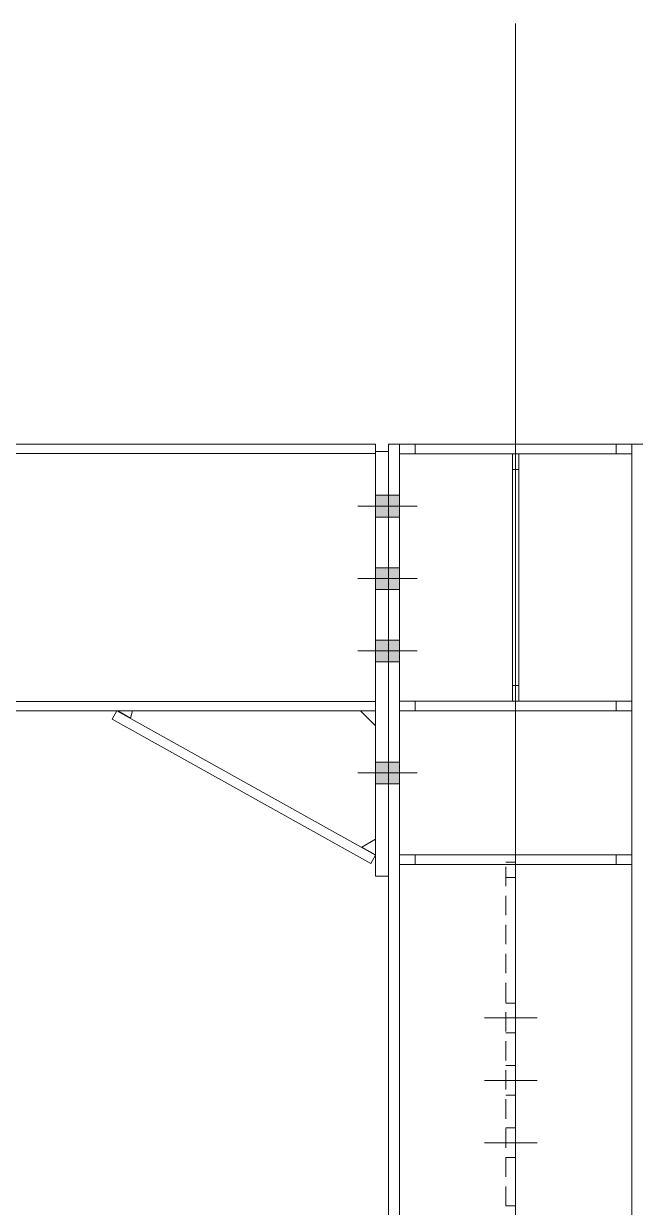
# Model space of a CAD drawing. Header units: metres. Extents: x 0 to 63075, y 0 to 44550.
# Drawn here: x 36749 to 37343, y 32934 to 34079 of the extents above; entities that cross this region are included whole.
import ezdxf

# ---------------------------------------------------------------- set-up
doc = ezdxf.new("R2010")
doc.units = ezdxf.units.M
doc.header["$LTSCALE"] = 75
doc.linetypes.add('CENTER2', pattern=[28.575, 19.05, -3.175, 3.175, -3.175])
doc.linetypes.add('DASHED2', pattern=[0.375, 0.25, -0.125])
for name, color, linetype in [('SC1', 7, 'CENTER2'), ('SDM', 7, 'Continuous'), ('SL1', 8, 'Continuous')]:
    doc.layers.add(name, color=color, linetype=linetype)

# ---------------------------------------------------------------- blocks, each defined once
blk = doc.blocks.new('A$C24fbfe94')
at = {"layer": 'SL1'}
for points in [[(3714.5, 4219.5), (3714.5, 4240.5), (3727, 4240.5), (3727, 4219.5)], [(3727, 4219.5), (3727, 4240.5), (3737.7, 4240.5), (3737.7, 4219.5)], [(3714.5, 4149.5), (3714.5, 4170.5), (3727, 4170.5), (3727, 4149.5)], [(3727, 4149.5), (3727, 4170.5), (3737.7, 4170.5), (3737.7, 4149.5)], [(3714.5, 4079.5), (3714.5, 4100.5), (3727, 4100.5), (3727, 4079.5)], [(3727, 4079.5), (3727, 4100.5), (3737.7, 4100.5), (3737.7, 4079.5)], [(3714.5, 3982.5), (3727, 3982.5), (3727, 3961.5), (3714.5, 3961.5)], [(3727, 3982.5), (3737.7, 3982.5), (3737.7, 3961.5), (3727, 3961.5)]]:
    blk.add_hatch(color=256, dxfattribs=at).paths.add_polyline_path(points, flags=17)
at = {"layer": 'SL1', "lineweight": 0}
for p, q in [((3714.5, 4290), (3050, 4290)), ((3714.5, 4290), (3714.5, 4283)), ((3727, 4283), (3714.5, 4283)), ((3714.5, 4283), (3714.5, 3872)), ((3737.7, 4290), (3727, 4290)), ((3727, 569), (3727, 4290)), ((3737.7, 569), (3737.7, 4290)), ((3962.3, 4290), (3737.7, 4290)), ((3737.7, 4290), (3737.7, 4280.5)), ((3973, 4290), (3962.3, 4290)), ((3962.3, 4290), (3962.3, 569)), ((3962.3, 4280.5), (3962.3, 4290)), ((3714.5, 4280.9), (3002.2, 4280.9)), ((3737.7, 4280.5), (3962.3, 4280.5)), ((3853.2, 4280.5), (3846.9, 4280.5)), ((3846.9, 4280.5), (3846.9, 4041.5)), ((3853.2, 4041.5), (3853.2, 4280.5)), ((3727, 4240.5), (3714.5, 4240.5)), ((3727, 4240.5), (3714.5, 4240.5)), ((3737.7, 4240.5), (3727, 4240.5)), ((3737.7, 4240.5), (3727, 4240.5)), ((3754.7, 4230), (3697.5, 4230)), ((3754.7, 4230), (3697.5, 4230)), ((3727, 4219.5), (3714.5, 4219.5)), ((3727, 4219.5), (3714.5, 4219.5)), ((3737.7, 4219.5), (3727, 4219.5)), ((3737.7, 4219.5), (3727, 4219.5)), ((3727, 4170.5), (3714.5, 4170.5)), ((3727, 4170.5), (3714.5, 4170.5)), ((3737.7, 4170.5), (3727, 4170.5)), ((3737.7, 4170.5), (3727, 4170.5)), ((3754.7, 4160), (3697.5, 4160)), ((3754.7, 4160), (3697.5, 4160)), ((3727, 4149.5), (3714.5, 4149.5)), ((3727, 4149.5), (3714.5, 4149.5)), ((3737.7, 4149.5), (3727, 4149.5)), ((3737.7, 4149.5), (3727, 4149.5)), ((3727, 4100.5), (3714.5, 4100.5)), ((3727, 4100.5), (3714.5, 4100.5)), ((3737.7, 4100.5), (3727, 4100.5)), ((3737.7, 4100.5), (3727, 4100.5)), ((3754.7, 4090), (3697.5, 4090)), ((3754.7, 4090), (3697.5, 4090)), ((3727, 4079.5), (3714.5, 4079.5)), ((3727, 4079.5), (3714.5, 4079.5)), ((3737.7, 4079.5), (3727, 4079.5)), ((3737.7, 4079.5), (3727, 4079.5)), ((3962.3, 4041.5), (3737.7, 4041.5)), ((3737.7, 4041.5), (3737.7, 4032)), ((3853.2, 4041.5), (3846.9, 4041.5)), ((3962.3, 4032), (3962.3, 4041.5)), ((3714.5, 4041.1), (1385.5, 4041.1)), ((3714.5, 4032), (1385.5, 4032)), ((3464.4, 4032.1), (3459.9, 4024.1)), ((3714.5, 3892.4), (3464.4, 4032.1)), ((3465.2, 4032), (3477.6, 4025.1)), ((3479.4, 4032), (3477.6, 4025.1)), ((3699.9, 4032), (3714.5, 4017.4)), ((3737.7, 4032), (3962.3, 4032)), ((3459.9, 4024.1), (3710.1, 3884.5)), ((3727, 3982.5), (3714.5, 3982.5)), ((3727, 3982.5), (3714.5, 3982.5)), ((3737.7, 3982.5), (3727, 3982.5)), ((3737.7, 3982.5), (3727, 3982.5)), ((3754.7, 3972), (3697.5, 3972)), ((3754.7, 3972), (3697.5, 3972)), ((3727, 3961.5), (3714.5, 3961.5)), ((3727, 3961.5), (3714.5, 3961.5)), ((3737.7, 3961.5), (3727, 3961.5)), ((3737.7, 3961.5), (3727, 3961.5)), ((3714.5, 3907.8), (3701.4, 3900.1)), ((3714.5, 3892.8), (3701.4, 3900.1)), ((3962.3, 3892.8), (3737.7, 3892.8)), ((3737.7, 3892.8), (3737.7, 3883.3)), ((3962.3, 3883.3), (3962.3, 3892.8)), ((3710.1, 3884.5), (3714.5, 3892.4)), ((3737.7, 3883.3), (3962.3, 3883.3)), ((3714.5, 3872), (3727, 3872)), ((3850, 3749.4), (3840.5, 3749.4)), ((3870.7, 3735), (3819.9, 3735)), ((3850, 3720.6), (3840.5, 3720.6)), ((3850, 3689), (3840.5, 3689)), ((3870.7, 3674.6), (3819.9, 3674.6)), ((3850, 3660.2), (3840.5, 3660.2)), ((3850, 3628.6), (3840.5, 3628.6)), ((3870.7, 3614.2), (3819.9, 3614.2)), ((3850, 3599.9), (3840.5, 3599.9))]:
    blk.add_line(p, q, dxfattribs=at)
at = {"layer": 'SL1', "linetype": 'DASHED2', "lineweight": 0}
for p, q in [((3714.5, 4283), (3714.5, 4032)), ((3727, 3872), (3727, 4283)), ((3962.3, 4290), (3737.7, 4290)), ((3737.7, 4280.5), (3737.7, 4290)), ((3737.7, 4290), (3962.3, 4290)), ((3752.7, 4280.5), (3752.7, 4290)), ((3752.7, 4280.5), (3752.7, 4290)), ((3947.3, 4280.5), (3947.3, 4290)), ((3947.3, 4280.5), (3947.3, 4290)), ((3962.3, 4290), (3962.3, 4280.5)), ((3962.3, 4280.5), (3737.7, 4280.5)), ((3846.9, 4041.5), (3846.9, 4280.5)), ((3846.9, 4280.5), (3853.2, 4280.5)), ((3853.2, 4280.5), (3853.2, 4041.5)), ((3846.9, 4265.5), (3853.2, 4265.5)), ((3846.9, 4265.5), (3853.2, 4265.5)), ((3846.9, 4056.5), (3853.2, 4056.5)), ((3846.9, 4056.5), (3853.2, 4056.5)), ((3737.7, 4032), (3737.7, 4041.5)), ((3737.7, 4041.5), (3962.3, 4041.5)), ((3737.7, 4041.5), (3853.2, 4041.5)), ((3752.7, 4032), (3752.7, 4041.5)), ((3752.7, 4032), (3752.7, 4041.5)), ((3853.2, 4041.5), (3846.9, 4041.5)), ((3947.3, 4032), (3947.3, 4041.5)), ((3947.3, 4032), (3947.3, 4041.5)), ((3962.3, 4041.5), (3962.3, 4032)), ((3464.4, 4032.1), (3465.1, 4032.1)), ((3464.4, 4032.1), (3465.1, 4032.1)), ((3465.1, 4032.1), (3465.2, 4032)), ((3465.1, 4032.1), (3465.2, 4032)), ((3479.4, 4032), (3479.4, 4032.1)), ((3479.4, 4032.1), (3479.4, 4032)), ((3479.4, 4032.1), (3699.9, 4032)), ((3962.3, 4032), (3737.7, 4032)), ((3714.5, 4017.4), (3714.5, 3907.8)), ((3714.5, 3892.4), (3714.5, 3892.8)), ((3714.5, 3892.4), (3714.5, 3892.8)), ((3737.7, 3883.3), (3737.7, 3892.8)), ((3737.7, 3892.8), (3962.3, 3892.8)), ((3752.7, 3883.3), (3752.7, 3892.8)), ((3752.7, 3883.3), (3752.7, 3892.8)), ((3947.3, 3883.3), (3947.3, 3892.8)), ((3947.3, 3883.3), (3947.3, 3892.8)), ((3962.3, 3892.8), (3962.3, 3883.3)), ((3962.3, 3883.3), (3737.7, 3883.3)), ((3840.5, 3553.2), (3840.5, 3885.8)), ((3840.5, 3885.8), (3850, 3885.8)), ((3850, 3885.8), (3850, 3553.2)), ((3840.5, 3870.8), (3850, 3870.8)), ((3850, 3553.2), (3840.5, 3553.2))]:
    blk.add_line(p, q, dxfattribs=at)

msp = doc.modelspace()

# ---------------------------------------------------------------- linework, layer by layer
at = {"layer": 'SC1', "color": 7, "lineweight": 9}
msp.add_line((37225, 34078.9), (37225, 28061.6), dxfattribs=at)

# ---------------------------------------------------------------- block references
at = {"layer": 'SDM'}
msp.add_blockref('A$C24fbfe94', (33375, 29382.2), dxfattribs=at)

doc.saveas('drawing.dxf')
